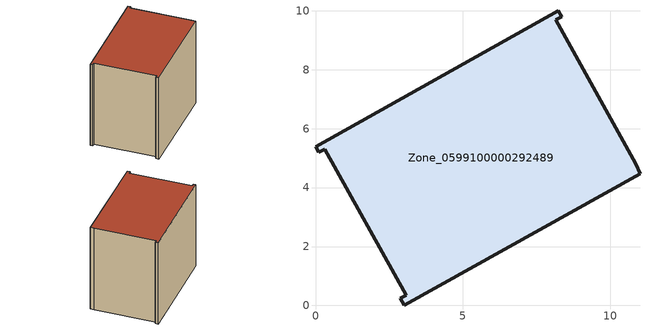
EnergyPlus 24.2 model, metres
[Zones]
Zone_0599100000292489
 floor ground (C_G): 10.87,4.81 11.01,4.46 3.01,0 2.88,0.24 3.08,0.35 0.32,5.31 0.11,5.2 0,5.39 8.24,10.01 8.36,9.8 8.16,9.69 z0
 wall outside (C_F): 11.01,4.46 10.87,4.81 8.16,9.69 8.36,9.8 8.24,10.01 0,5.39 0.11,5.2 0.32,5.31 3.08,0.35 2.88,0.24 3.01,0 11.01,4.46 z0:8.27
 roof outside (C_R): 10.87,4.81 8.16,9.69 8.36,9.8 8.24,10.01 0,5.39 0.11,5.2 0.32,5.31 3.08,0.35 2.88,0.24 3.01,0 11.01,4.46 z8.27
[BUILDING]
Pand.0599100000292489: North Axis=0; Terrain=City; Loads Convergence Tolerance Value=0.04; Temperature Convergence Tolerance Value=0.4; Solar Distribution=FullExterior; Maximum Number of Warmup Days=25; Minimum Number of Warmup Days=1
[Site:Location]
Rotterdam.The.Hague.AP_ZH_NLD Design_Conditions: Latitude=51.96; Longitude=4.45; Time Zone=1; Elevation=-4.5
[SITE:GROUNDTEMPERATURE:BUILDINGSURFACE]
18, 18, 18, 18, 18, 18, 18, 18, 18, 18, 18, 18
[MATERIAL] Thermal Absorptance=0.9; Solar Absorptance=0.7; Visible Absorptance=0.7
Name | Roughness | Thickness | Conductivity | Density | Specific Heat
G.TI.1965-1974 | MediumSmooth | 0.15 | 0.882353 | 540 | 1210
F.TI.1965-1974 | Rough | 0.3 | 0.697674 | 1920 | 840
R.TI.1965-1974 | MediumRough | 0.2 | 0.232558 | 1500 | 1000
[CONSTRUCTION]
C_G: G.TI.1965-1974
C_F: F.TI.1965-1974
C_R: R.TI.1965-1974
[ZONE]
Zone_0599100000292489: Type=1; Multiplier=1; Ceiling Height=Autocalculate; Volume=Autocalculate; Floor Area=autocalculate; Part of Total Floor Area=Yes
[ZONEINFILTRATION:DESIGNFLOWRATE]
Infil_Zone_0599100000292489: Zone or ZoneList or Space or SpaceList=Zone_0599100000292489; Schedule=AlwaysOn; Design Flow Rate Calculation Method=Flow/Area; Flow Rate per Floor Area=0.003; Constant Term Coefficient=1; Temperature Term Coefficient=0; Velocity Term Coefficient=0; Velocity Squared Term Coefficient=0
[HVACTEMPLATE:ZONE:IDEALLOADSAIRSYSTEM]
Zone_0599100000292489: Maximum Heating Supply Air Temperature=50; Minimum Cooling Supply Air Temperature=13; Maximum Heating Supply Air Humidity Ratio=0.0156; Minimum Cooling Supply Air Humidity Ratio=0.0077; Heating Limit=NoLimit; Cooling Limit=NoLimit; Dehumidification Control Type=ConstantSensibleHeatRatio; Cooling Sensible Heat Ratio=0.7; Dehumidification Setpoint=60; Humidification Control Type=None; Humidification Setpoint=30; Outdoor Air Method=None; Outdoor Air Flow Rate per Person=0.00944; Outdoor Air Flow Rate per Zone Floor Area=0; Outdoor Air Flow Rate per Zone=0; Demand Controlled Ventilation Type=None; Outdoor Air Economizer Type=NoEconomizer; Heat Recovery Type=None; Sensible Heat Recovery Effectiveness=0.7; Latent Heat Recovery Effectiveness=0.65
[ZONECONTROL:THERMOSTAT]
ThermostatControl_Zone_0599100000292489: Zone or ZoneList=Zone_0599100000292489; Control Type Schedule=DualSetpointControlType; Control 1=Thermostat_Zone_0599100000292489; Temperature Difference Between Cutout And Setpoint=0
[THERMOSTATSETPOINT:DUALSETPOINT]
Thermostat_Zone_0599100000292489: Heating Setpoint Temperature Schedule=HeatingSetpoint_Zone_0599100000292489; Cooling Setpoint Temperature Schedule=CoolingSetpoint_Zone_0599100000292489
[SCHEDULE:COMPACT]
HeatingSetpoint_Zone_0599100000292489: Through: 12/31, For: AllDays, Until: 24:00, 21
CoolingSetpoint_Zone_0599100000292489: Through: 12/31, For: AllDays, Until: 24:00, 24
DualSetpointControlType: Through: 12/31, For: AllDays, Until: 24:00, 4
AlwaysOn: Through: 12/31, For: AllDays, Until: 24:00, 1
